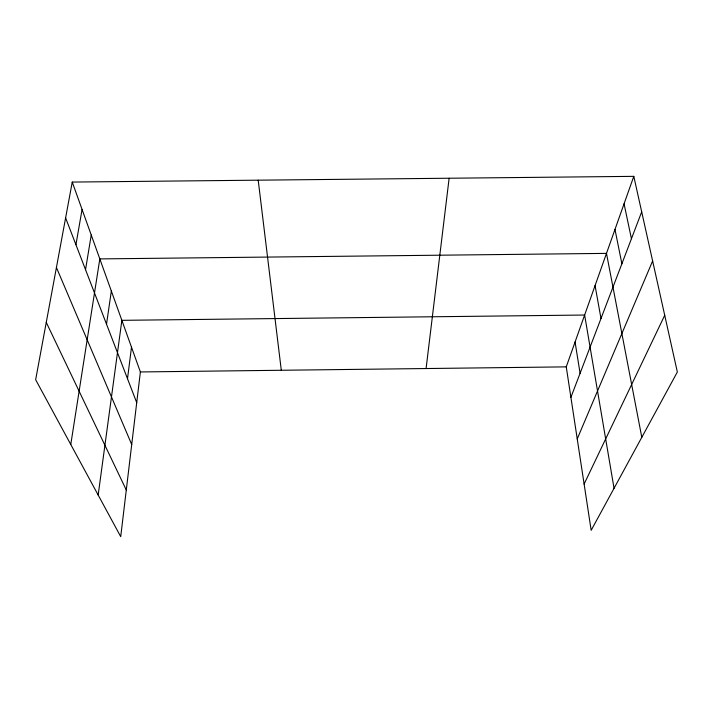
<?xml version="1.0" encoding="UTF-8"?>
<svg xmlns="http://www.w3.org/2000/svg" width="713" height="713" viewBox="0 0 713 713"><rect width="100%" height="100%" fill="white"/><g stroke="black" fill="none" stroke-linecap="round" stroke-linejoin="round"><path stroke-width="1.07" d="M72.245 182.073L140.381 371.954L120.72 536.648L35.65 379.717L72.245 182.073L633.795 176.352L677.35 372.017L591.166 530.32L566.256 366.865L633.795 176.352M426.089 368.541L449.128 178.232M127.502 378.719L131.504 347.213M98.171 495.045L121.861 320.333L584.633 315.03L614.045 488.298M106.513 324.192L111.344 291.011M70.774 444.511L99.82 258.908L606.487 253.382L641.798 437.319M85.533 269.666L91.246 235.023M75.926 244.711L82.075 209.47M570.908 397.346L641.7 211.85M577.236 438.905L652.627 260.967M584.116 484.056L664.721 315.28M140.381 371.954L566.256 366.865M46.265 322.383L126.29 490.018M56.425 267.509L131.718 444.529M65.614 217.911L136.718 402.658M624.062 203.811L631.433 238.73M614.98 229.434L621.888 263.765M595.07 285.601L600.997 318.506M575.07 342.017L580.088 373.291M258.204 180.175L281.296 370.27"/></g></svg>
